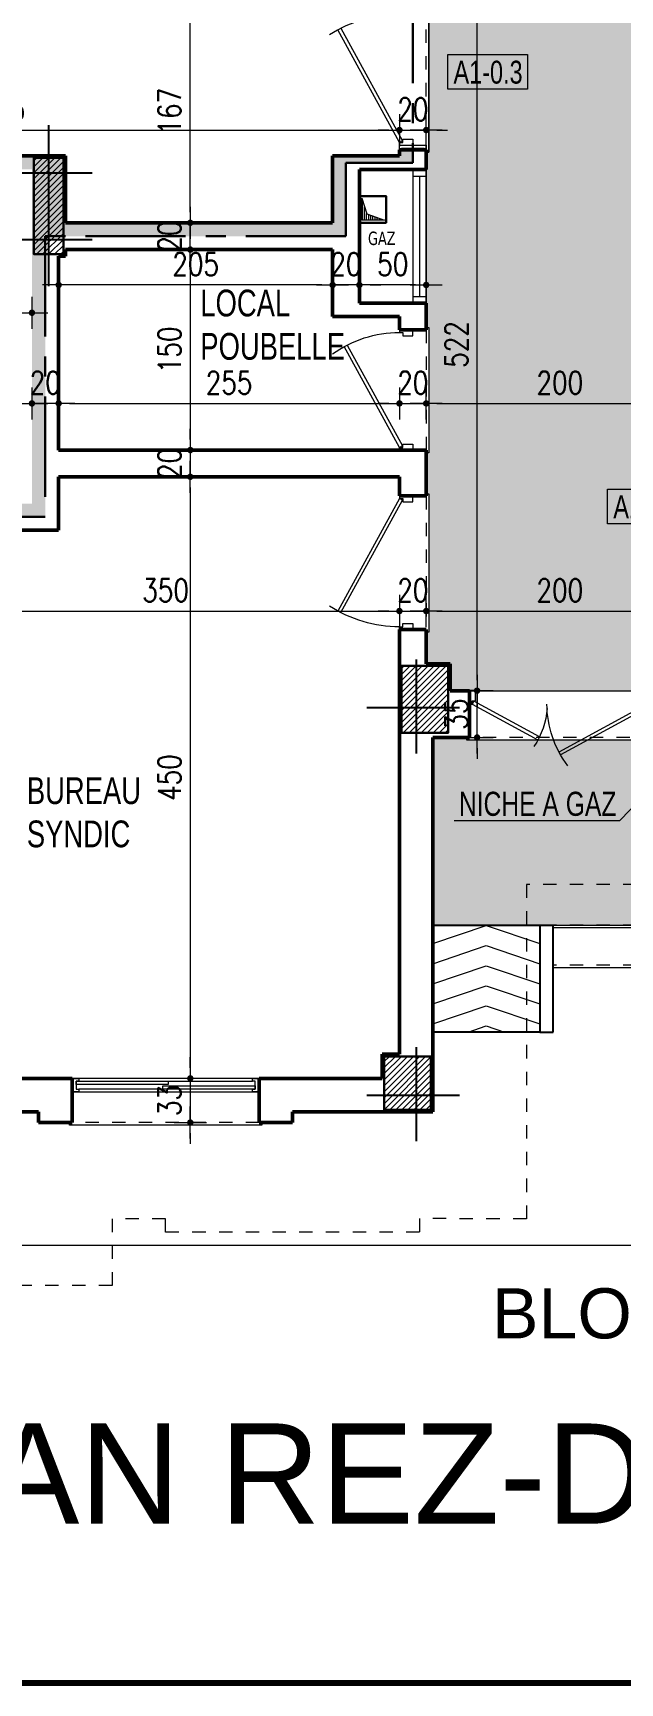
# Model space of a CAD drawing. Header units: millimetres. Extents: x 906 to 2589, y -1235 to -637.
# Drawn here: x 2459.41 to 2463.8, y -1234.31 to -1221.96 of the extents above; entities that cross this region are included whole.
import ezdxf
from ezdxf.enums import TextEntityAlignment as Align

# ---------------------------------------------------------------- set-up
doc = ezdxf.new("R2010")
doc.units = ezdxf.units.MM
for name, pattern in [('AXES', [2, 1.25, -0.25, 0.25, -0.25]), ('CONTINOUS', [0]), ('HIDDEN', [0.375, 0.25, -0.125])]:
    doc.linetypes.add(name, pattern=pattern)
doc.layers.get('DEFPOINTS').update_dxf_attribs({"color": 255, "lineweight": 13})
for name, color, linetype, lineweight in [('A-signe', 7, 'Continuous', 9), ('APPUITS', 7, 'Continuous', 18), ('AXE LIMITE', 1, 'AXES', 30), ('DIM.', 4, 'Continuous', 25), ('ESCALIER', 7, 'Continuous', 20), ('Extracteur cuisine 300m3', 7, 'Continuous', 20), ('GAINE', 7, 'Continuous', 20), ('HACHURE POTEAUX', 7, 'Continuous', 15), ('HALL + COULOIR -HATCH', 71, 'Continuous', 15), ('interrompu', 7, 'HIDDEN', 15), ('MENUISERIE', 7, 'Continuous', 13), ('MUR 0.25', 7, 'Continuous', 25), ('MUR 0.40', 7, 'Continuous', 40), ('MUR 0.5', 7, 'Continuous', 50), ('mur 0.8', 7, 'Continuous', 80), ('POTEAUX ARCH', 7, 'Continuous', 30), ('POTEAUX HACHURE', 7, 'Continuous', 15), ('REVERS D EAU', 7, 'Continuous', 13), ('TEXTE', 7, 'Continuous', 20)]:
    doc.layers.add(name, color=color, linetype=linetype, lineweight=lineweight)
for name, color, linetype in [('AXE', 7, 'AXES'), ('TEINTE 2', 3, 'Continuous'), ('TEINTE SC', 254, 'Continuous')]:
    doc.layers.add(name, color=color, linetype=linetype)
doc.styles.add('ARIAL', font='arial.ttf')
doc.styles.add('atef', font='romans.shx', dxfattribs={"width": 0.8})
doc.styles.add('COTE', font='verdana.ttf', dxfattribs={"width": 0.7})
doc.styles.add('STYLE4', font='swisscl.ttf')
doc.dimstyles.new('COTEXT', dxfattribs={"dimscale": 0, "dimtxt": 0.17, "dimasz": 0.08, "dimexe": 0.015, "dimexo": 0.015, "dimgap": 0.07, "dimtad": 1, "dimdec": 0, "dimlfac": 100, "dimzin": 0, "dimdsep": 46, "dimtxsty": 'atef', "dimblk": 'SIG2', "dimcen": 0.15, "dimse1": 1, "dimse2": 1, "dimclrd": 256, "dimclre": 6, "dimclrt": 2, "dimadec": 0, "dimazin": 0, "dimtfac": 0.5, "dimtdec": 0, "dimtix": 1, "dimtmove": 2, "dimatfit": 1, "dimldrblk": 'SIG2', "dimfxl": 0.18, "dimtolj": 1, "dimtzin": 0, "dimlwd": 18, "dimarcsym": 0})

# ---------------------------------------------------------------- blocks, each defined once
blk = doc.blocks.new('SIG2')
at = {"layer": 'A-signe'}
for p, q in [((-1.5, 0), (-0.5, 0)), ((-0.5, 0), (0.5, 0)), ((0, 1.5), (0, 0.5)), ((0, 0.5), (0, -0.5)), ((0.5, 0), (1.5, 0)), ((0, -0.5), (0, -1.5))]:
    blk.add_line(p, q, dxfattribs=at)
at = {"layer": 'A-signe', "const_width": 0.3}
blk.add_lwpolyline([(-0.15, 0, 1), (0.15, 0, 1)], format="xyb", close=True, dxfattribs=at)
blk = doc.blocks.new('*D114')
at = {"layer": 'DEFPOINTS', "color": 0, "transparency": 16777216}
for p in [(2459.4, -1223.146), (2456.2, -1223.401), (2459.4, -1224.057)]:
    blk.add_point(p, dxfattribs=at)
at = {"layer": 'DIM.', "lineweight": 18, "transparency": 16777216}
blk.add_line((2456.28, -1224.057), (2459.32, -1224.057), dxfattribs=at)
at = {"layer": 'DIM.', "lineweight": 18, "transparency": 16777216, "xscale": 0.08, "yscale": 0.08, "zscale": 0.08, "rotation": 180}
blk.add_blockref('SIG2', (2456.2, -1224.057), dxfattribs=at)
at = {"layer": 'DIM.', "lineweight": 18, "transparency": 16777216, "xscale": 0.08, "yscale": 0.08, "zscale": 0.08}
blk.add_blockref('SIG2', (2459.4, -1224.057), dxfattribs=at)
at = {"layer": 'DIM.', "color": 2, "transparency": 16777216, "insert": (2457.8, -1223.902), "char_height": 0.17, "attachment_point": 5, "style": 'atef'}
blk.add_mtext('\\A1;320', dxfattribs=at)
blk = doc.blocks.new('PORTE')
at = {"layer": 'MENUISERIE'}
for p, q in [((0.02, 0), (0.862, 0.461)), ((0.874, 0.439), (0.033, -0.022)), ((0.033, -0.022), (0.02, 0))]:
    blk.add_line(p, q, dxfattribs=at)
for points in [[(0, 0), (0.02, 0), (0.02, -0.025), (0.045, -0.025), (0.045, -0.1), (0, -0.1)], [(1, 0), (0.98, 0), (0.98, -0.025), (0.955, -0.025), (0.955, -0.1), (1, -0.1)]]:
    blk.add_lwpolyline(points, dxfattribs=at)
blk.add_arc((0.02, 0), 0.96, 360, 32.9567, dxfattribs=at)
blk = doc.blocks.new('PORTE 1.00')
at = {"layer": 'MENUISERIE'}
blk.add_blockref('PORTE', (0, 0), dxfattribs=at)
blk = doc.blocks.new('*D129')
at = {"layer": 'DEFPOINTS', "color": 0, "transparency": 16777216}
for p in [(2459.4, -1224.735), (2459.4, -1225.411), (2459.6, -1225.411)]:
    blk.add_point(p, dxfattribs=at)
at = {"layer": 'DIM.', "lineweight": 18, "transparency": 16777216}
for p, q in [((2459.32, -1224.735), (2459.24, -1224.735)), ((2459.6, -1224.735), (2459.4, -1224.735)), ((2459.68, -1224.735), (2459.76, -1224.735))]:
    blk.add_line(p, q, dxfattribs=at)
at = {"layer": 'DIM.', "lineweight": 18, "transparency": 16777216, "xscale": 0.08, "yscale": 0.08, "zscale": 0.08}
blk.add_blockref('SIG2', (2459.4, -1224.735), dxfattribs=at)
at = {"layer": 'DIM.', "lineweight": 18, "transparency": 16777216, "xscale": 0.08, "yscale": 0.08, "zscale": 0.08, "rotation": 180}
blk.add_blockref('SIG2', (2459.6, -1224.735), dxfattribs=at)
at = {"layer": 'DIM.', "color": 2, "transparency": 16777216, "insert": (2459.5, -1224.58), "char_height": 0.17, "attachment_point": 5, "style": 'atef'}
blk.add_mtext('\\A1;20', dxfattribs=at)
blk = doc.blocks.new('*D314')
at = {"layer": 'DEFPOINTS', "color": 0, "transparency": 16777216}
for p in [(2455.35, -1224.477), (2459.4, -1224.735), (2459.4, -1225.174)]:
    blk.add_point(p, dxfattribs=at)
at = {"layer": 'DIM.', "lineweight": 18, "transparency": 16777216}
blk.add_line((2455.43, -1224.735), (2459.32, -1224.735), dxfattribs=at)
at = {"layer": 'DIM.', "lineweight": 18, "transparency": 16777216, "xscale": 0.08, "yscale": 0.08, "zscale": 0.08, "rotation": 180}
blk.add_blockref('SIG2', (2455.35, -1224.735), dxfattribs=at)
at = {"layer": 'DIM.', "lineweight": 18, "transparency": 16777216, "xscale": 0.08, "yscale": 0.08, "zscale": 0.08}
blk.add_blockref('SIG2', (2459.4, -1224.735), dxfattribs=at)
at = {"layer": 'DIM.', "color": 2, "transparency": 16777216, "insert": (2457.375, -1224.58), "char_height": 0.17, "attachment_point": 5, "style": 'atef'}
blk.add_mtext('\\A1;405', dxfattribs=at)
blk = doc.blocks.new('*D142')
at = {"layer": 'DEFPOINTS', "color": 0, "transparency": 16777216}
for p in [(2460.585, -1223.384), (2461.289, -1223.384), (2461.265, -1223.584)]:
    blk.add_point(p, dxfattribs=at)
at = {"layer": 'DIM.', "lineweight": 18, "transparency": 16777216}
for p, q in [((2460.585, -1223.304), (2460.585, -1223.224)), ((2460.585, -1223.584), (2460.585, -1223.384)), ((2460.585, -1223.664), (2460.585, -1223.744))]:
    blk.add_line(p, q, dxfattribs=at)
at = {"layer": 'DIM.', "lineweight": 18, "transparency": 16777216, "xscale": 0.08, "yscale": 0.08, "zscale": 0.08}
for p, rotation in [((2460.585, -1223.384), 270), ((2460.585, -1223.584), 90)]:
    blk.add_blockref('SIG2', p, dxfattribs=dict(at, rotation=rotation))
at = {"layer": 'DIM.', "color": 2, "transparency": 16777216, "insert": (2460.43, -1223.484), "char_height": 0.17, "attachment_point": 5, "rotation": 90, "style": 'atef'}
blk.add_mtext('\\A1;20', dxfattribs=at)
blk = doc.blocks.new('PORTE 0.90')
at = {"layer": 'MENUISERIE'}
for points in [[(-0.786, 0.391), (-0.033, -0.022), (-0.02, 0), (-0.774, 0.413)], [(-0.9, 0), (-0.88, 0), (-0.88, -0.025), (-0.855, -0.025), (-0.855, -0.1), (-0.9, -0.1)], [(0, 0), (-0.02, 0), (-0.02, -0.025), (-0.045, -0.025), (-0.045, -0.1), (0, -0.1)]]:
    blk.add_lwpolyline(points, dxfattribs=at)
blk.add_arc((-0.02, 0), 0.86, 144.3645, 180, dxfattribs=at)
blk = doc.blocks.new('PORTE 1.40')
at = {"layer": 'MENUISERIE'}
for p, q in [((-1.4, 0), (-1.38, 0)), ((-1.38, 0), (-1.38, -0.025)), ((-1.355, -0.1), (-1.4, -0.1)), ((-1.38, -0.025), (-1.355, -0.025)), ((-1.355, -0.025), (-1.355, -0.1))]:
    blk.add_line(p, q, dxfattribs=at)
blk.add_lwpolyline([(-0.02, 0), (-0.718, 0.38), (-0.73, 0.358), (-0.033, -0.022)], close=True, dxfattribs=at)
for points in [[(-0.877, 0.245), (-1.367, -0.022), (-1.38, 0), (-0.888, 0.268)], [(0, 0), (-0.02, 0), (-0.02, -0.025), (-0.045, -0.025), (-0.045, -0.1), (0, -0.1)]]:
    blk.add_lwpolyline(points, dxfattribs=at)
for centre, radius, start, end in [((-0.06, 0), 0.76, 142.5454, 180), ((-1.402, -0.011), 0.585, 4.247, 34.0595)]:
    blk.add_arc(centre, radius, start, end, dxfattribs=at)
blk = doc.blocks.new('*D155')
at = {"layer": 'DEFPOINTS', "color": 0, "linetype": 'Continuous', "transparency": 16777216}
for p in [(2460.876, -1223.584), (2460.585, -1225.084), (2460.876, -1225.084)]:
    blk.add_point(p, dxfattribs=at)
at = {"layer": 'DIM.', "linetype": 'Continuous', "lineweight": 18, "transparency": 16777216}
blk.add_line((2460.585, -1223.664), (2460.585, -1225.004), dxfattribs=at)
at = {"layer": 'DIM.', "linetype": 'Continuous', "lineweight": 18, "transparency": 16777216, "xscale": 0.08, "yscale": 0.08, "zscale": 0.08}
for p, rotation in [((2460.585, -1223.584), 90), ((2460.585, -1225.084), 270)]:
    blk.add_blockref('SIG2', p, dxfattribs=dict(at, rotation=rotation))
at = {"layer": 'DIM.', "color": 2, "linetype": 'Continuous', "transparency": 16777216, "insert": (2460.43, -1224.334), "char_height": 0.17, "attachment_point": 5, "rotation": 90, "style": 'atef'}
blk.add_mtext('\\A1;150', dxfattribs=at)
blk = doc.blocks.new('*D346')
at = {"layer": 'DEFPOINTS', "color": 0, "linetype": 'Continuous', "transparency": 16777216}
for p in [(2460.876, -1225.084), (2459.6, -1225.284), (2460.585, -1225.284)]:
    blk.add_point(p, dxfattribs=at)
at = {"layer": 'DIM.', "linetype": 'Continuous', "lineweight": 18, "transparency": 16777216}
for p, q in [((2460.585, -1225.004), (2460.585, -1224.924)), ((2460.585, -1225.084), (2460.585, -1225.284)), ((2460.585, -1225.364), (2460.585, -1225.444))]:
    blk.add_line(p, q, dxfattribs=at)
at = {"layer": 'DIM.', "linetype": 'Continuous', "lineweight": 18, "transparency": 16777216, "xscale": 0.08, "yscale": 0.08, "zscale": 0.08}
for p, rotation in [((2460.585, -1225.084), 270), ((2460.585, -1225.284), 90)]:
    blk.add_blockref('SIG2', p, dxfattribs=dict(at, rotation=rotation))
at = {"layer": 'DIM.', "color": 2, "linetype": 'Continuous', "transparency": 16777216, "insert": (2460.43, -1225.184), "char_height": 0.17, "attachment_point": 5, "rotation": 90, "style": 'atef'}
blk.add_mtext('\\A1;20', dxfattribs=at)
blk = doc.blocks.new('*D347')
at = {"layer": 'DEFPOINTS', "color": 0, "linetype": 'Continuous', "transparency": 16777216}
for p in [(2459.6, -1225.284), (2460.585, -1229.784), (2461.626, -1229.784)]:
    blk.add_point(p, dxfattribs=at)
at = {"layer": 'DIM.', "linetype": 'Continuous', "lineweight": 18, "transparency": 16777216}
blk.add_line((2460.585, -1225.364), (2460.585, -1229.704), dxfattribs=at)
at = {"layer": 'DIM.', "linetype": 'Continuous', "lineweight": 18, "transparency": 16777216, "xscale": 0.08, "yscale": 0.08, "zscale": 0.08}
for p, rotation in [((2460.585, -1225.284), 90), ((2460.585, -1229.784), 270)]:
    blk.add_blockref('SIG2', p, dxfattribs=dict(at, rotation=rotation))
at = {"layer": 'DIM.', "color": 2, "linetype": 'Continuous', "transparency": 16777216, "insert": (2460.43, -1227.534), "char_height": 0.17, "attachment_point": 5, "rotation": 90, "style": 'atef'}
blk.add_mtext('\\A1;450', dxfattribs=at)
blk = doc.blocks.new('*D348')
at = {"layer": 'DEFPOINTS', "color": 0, "linetype": 'Continuous', "transparency": 16777216}
for p in [(2461.626, -1229.784), (2460.585, -1230.114), (2461.35, -1230.114)]:
    blk.add_point(p, dxfattribs=at)
at = {"layer": 'DIM.', "linetype": 'Continuous', "lineweight": 18, "transparency": 16777216}
for p, q in [((2460.585, -1229.704), (2460.585, -1229.624)), ((2460.585, -1229.784), (2460.585, -1230.114)), ((2460.585, -1230.194), (2460.585, -1230.274))]:
    blk.add_line(p, q, dxfattribs=at)
at = {"layer": 'DIM.', "linetype": 'Continuous', "lineweight": 18, "transparency": 16777216, "xscale": 0.08, "yscale": 0.08, "zscale": 0.08}
for p, rotation in [((2460.585, -1229.784), 270), ((2460.585, -1230.114), 90)]:
    blk.add_blockref('SIG2', p, dxfattribs=dict(at, rotation=rotation))
at = {"layer": 'DIM.', "color": 2, "linetype": 'Continuous', "transparency": 16777216, "insert": (2460.43, -1229.949), "char_height": 0.17, "attachment_point": 5, "rotation": 90, "style": 'atef'}
blk.add_mtext('\\A1;33', dxfattribs=at)
blk = doc.blocks.new('*D161')
at = {"layer": 'DEFPOINTS', "color": 0, "linetype": 'Continuous', "transparency": 16777216}
for p in [(2458.65, -1226.136), (2462.15, -1226.288), (2462.15, -1226.579)]:
    blk.add_point(p, dxfattribs=at)
at = {"layer": 'DIM.', "linetype": 'Continuous', "lineweight": 18, "transparency": 16777216}
blk.add_line((2458.73, -1226.288), (2462.07, -1226.288), dxfattribs=at)
at = {"layer": 'DIM.', "linetype": 'Continuous', "lineweight": 18, "transparency": 16777216, "xscale": 0.08, "yscale": 0.08, "zscale": 0.08, "rotation": 180}
blk.add_blockref('SIG2', (2458.65, -1226.288), dxfattribs=at)
at = {"layer": 'DIM.', "linetype": 'Continuous', "lineweight": 18, "transparency": 16777216, "xscale": 0.08, "yscale": 0.08, "zscale": 0.08}
blk.add_blockref('SIG2', (2462.15, -1226.288), dxfattribs=at)
at = {"layer": 'DIM.', "color": 2, "linetype": 'Continuous', "transparency": 16777216, "insert": (2460.4, -1226.133), "char_height": 0.17, "attachment_point": 5, "style": 'atef'}
blk.add_mtext('\\A1;350', dxfattribs=at)
blk = doc.blocks.new('*D162')
at = {"layer": 'DEFPOINTS', "color": 0, "linetype": 'Continuous', "transparency": 16777216}
for p in [(2462.35, -1226.288), (2462.15, -1226.579), (2462.35, -1226.629)]:
    blk.add_point(p, dxfattribs=at)
at = {"layer": 'DIM.', "linetype": 'Continuous', "lineweight": 18, "transparency": 16777216}
for p, q in [((2462.07, -1226.288), (2461.99, -1226.288)), ((2462.15, -1226.288), (2462.35, -1226.288)), ((2462.43, -1226.288), (2462.51, -1226.288))]:
    blk.add_line(p, q, dxfattribs=at)
at = {"layer": 'DIM.', "linetype": 'Continuous', "lineweight": 18, "transparency": 16777216, "xscale": 0.08, "yscale": 0.08, "zscale": 0.08}
blk.add_blockref('SIG2', (2462.15, -1226.288), dxfattribs=at)
at = {"layer": 'DIM.', "linetype": 'Continuous', "lineweight": 18, "transparency": 16777216, "xscale": 0.08, "yscale": 0.08, "zscale": 0.08, "rotation": 180}
blk.add_blockref('SIG2', (2462.35, -1226.288), dxfattribs=at)
at = {"layer": 'DIM.', "color": 2, "linetype": 'Continuous', "transparency": 16777216, "insert": (2462.25, -1226.133), "char_height": 0.17, "attachment_point": 5, "style": 'atef'}
blk.add_mtext('\\A1;20', dxfattribs=at)
blk = doc.blocks.new('*D163')
at = {"layer": 'DEFPOINTS', "color": 0, "linetype": 'Continuous', "transparency": 16777216}
for p in [(2464.35, -1226.288), (2464.35, -1226.382), (2462.35, -1226.629)]:
    blk.add_point(p, dxfattribs=at)
at = {"layer": 'DIM.', "linetype": 'Continuous', "lineweight": 18, "transparency": 16777216}
blk.add_line((2462.43, -1226.288), (2464.27, -1226.288), dxfattribs=at)
at = {"layer": 'DIM.', "linetype": 'Continuous', "lineweight": 18, "transparency": 16777216, "xscale": 0.08, "yscale": 0.08, "zscale": 0.08, "rotation": 180}
blk.add_blockref('SIG2', (2462.35, -1226.288), dxfattribs=at)
at = {"layer": 'DIM.', "linetype": 'Continuous', "lineweight": 18, "transparency": 16777216, "xscale": 0.08, "yscale": 0.08, "zscale": 0.08}
blk.add_blockref('SIG2', (2464.35, -1226.288), dxfattribs=at)
at = {"layer": 'DIM.', "color": 2, "linetype": 'Continuous', "transparency": 16777216, "insert": (2463.35, -1226.133), "char_height": 0.17, "attachment_point": 5, "style": 'atef'}
blk.add_mtext('\\A1;200', dxfattribs=at)
blk = doc.blocks.new('*D164')
at = {"layer": 'DEFPOINTS', "color": 0, "linetype": 'Continuous', "transparency": 16777216}
for p in [(2462.15, -1224.735), (2459.6, -1224.951), (2462.15, -1225.047)]:
    blk.add_point(p, dxfattribs=at)
at = {"layer": 'DIM.', "linetype": 'Continuous', "lineweight": 18, "transparency": 16777216}
blk.add_line((2459.68, -1224.735), (2462.07, -1224.735), dxfattribs=at)
at = {"layer": 'DIM.', "linetype": 'Continuous', "lineweight": 18, "transparency": 16777216, "xscale": 0.08, "yscale": 0.08, "zscale": 0.08, "rotation": 180}
blk.add_blockref('SIG2', (2459.6, -1224.735), dxfattribs=at)
at = {"layer": 'DIM.', "linetype": 'Continuous', "lineweight": 18, "transparency": 16777216, "xscale": 0.08, "yscale": 0.08, "zscale": 0.08}
blk.add_blockref('SIG2', (2462.15, -1224.735), dxfattribs=at)
at = {"layer": 'DIM.', "color": 2, "linetype": 'Continuous', "transparency": 16777216, "insert": (2460.875, -1224.58), "char_height": 0.17, "attachment_point": 5, "style": 'atef'}
blk.add_mtext('\\A1;255', dxfattribs=at)
blk = doc.blocks.new('*D165')
at = {"layer": 'DEFPOINTS', "color": 0, "transparency": 16777216}
for p in [(2462.35, -1224.735), (2462.15, -1225.047), (2462.35, -1225.163)]:
    blk.add_point(p, dxfattribs=at)
at = {"layer": 'DIM.', "lineweight": 18, "transparency": 16777216}
for p, q in [((2462.07, -1224.735), (2461.99, -1224.735)), ((2462.15, -1224.735), (2462.35, -1224.735)), ((2462.43, -1224.735), (2462.51, -1224.735))]:
    blk.add_line(p, q, dxfattribs=at)
at = {"layer": 'DIM.', "lineweight": 18, "transparency": 16777216, "xscale": 0.08, "yscale": 0.08, "zscale": 0.08}
blk.add_blockref('SIG2', (2462.15, -1224.735), dxfattribs=at)
at = {"layer": 'DIM.', "lineweight": 18, "transparency": 16777216, "xscale": 0.08, "yscale": 0.08, "zscale": 0.08, "rotation": 180}
blk.add_blockref('SIG2', (2462.35, -1224.735), dxfattribs=at)
at = {"layer": 'DIM.', "color": 2, "transparency": 16777216, "insert": (2462.25, -1224.58), "char_height": 0.17, "attachment_point": 5, "style": 'atef'}
blk.add_mtext('\\A1;20', dxfattribs=at)
blk = doc.blocks.new('*D166')
at = {"layer": 'DEFPOINTS', "color": 0, "linetype": 'Continuous', "transparency": 16777216}
for p in [(2464.35, -1224.712), (2464.35, -1224.735), (2462.35, -1225.163)]:
    blk.add_point(p, dxfattribs=at)
at = {"layer": 'DIM.', "linetype": 'Continuous', "lineweight": 18, "transparency": 16777216}
blk.add_line((2462.43, -1224.735), (2464.27, -1224.735), dxfattribs=at)
at = {"layer": 'DIM.', "linetype": 'Continuous', "lineweight": 18, "transparency": 16777216, "xscale": 0.08, "yscale": 0.08, "zscale": 0.08, "rotation": 180}
blk.add_blockref('SIG2', (2462.35, -1224.735), dxfattribs=at)
at = {"layer": 'DIM.', "linetype": 'Continuous', "lineweight": 18, "transparency": 16777216, "xscale": 0.08, "yscale": 0.08, "zscale": 0.08}
blk.add_blockref('SIG2', (2464.35, -1224.735), dxfattribs=at)
at = {"layer": 'DIM.', "color": 2, "linetype": 'Continuous', "transparency": 16777216, "insert": (2463.35, -1224.58), "char_height": 0.17, "attachment_point": 5, "style": 'atef'}
blk.add_mtext('\\A1;200', dxfattribs=at)
blk = doc.blocks.new('*D169')
at = {"layer": 'DEFPOINTS', "color": 0, "transparency": 16777216}
for p in [(2462.53, -1226.884), (2462.731, -1226.884), (2462.611, -1227.234)]:
    blk.add_point(p, dxfattribs=at)
at = {"layer": 'DIM.', "lineweight": 18, "transparency": 16777216}
for p, q in [((2462.731, -1226.804), (2462.731, -1226.724)), ((2462.731, -1227.234), (2462.731, -1226.884)), ((2462.731, -1227.314), (2462.731, -1227.394))]:
    blk.add_line(p, q, dxfattribs=at)
at = {"layer": 'DIM.', "lineweight": 18, "transparency": 16777216, "xscale": 0.08, "yscale": 0.08, "zscale": 0.08}
for p, rotation in [((2462.731, -1226.884), 270), ((2462.731, -1227.234), 90)]:
    blk.add_blockref('SIG2', p, dxfattribs=dict(at, rotation=rotation))
at = {"layer": 'DIM.', "color": 2, "transparency": 16777216, "insert": (2462.576, -1227.059), "char_height": 0.17, "attachment_point": 5, "rotation": 90, "style": 'atef'}
blk.add_mtext('\\A1;35', dxfattribs=at)
blk = doc.blocks.new('*D170')
at = {"layer": 'DEFPOINTS', "color": 0, "transparency": 16777216}
for p in [(2462.587, -1221.664), (2462.731, -1221.664), (2462.767, -1226.884)]:
    blk.add_point(p, dxfattribs=at)
at = {"layer": 'DIM.', "lineweight": 18, "transparency": 16777216}
blk.add_line((2462.731, -1226.804), (2462.731, -1221.744), dxfattribs=at)
at = {"layer": 'DIM.', "lineweight": 18, "transparency": 16777216, "xscale": 0.08, "yscale": 0.08, "zscale": 0.08}
for p, rotation in [((2462.731, -1221.664), 90), ((2462.731, -1226.884), 270)]:
    blk.add_blockref('SIG2', p, dxfattribs=dict(at, rotation=rotation))
at = {"layer": 'DIM.', "color": 2, "transparency": 16777216, "insert": (2462.576, -1224.294), "char_height": 0.17, "attachment_point": 5, "rotation": 90, "style": 'atef'}
blk.add_mtext('\\A1;522', dxfattribs=at)
blk = doc.blocks.new('*D581')
at = {"layer": 'DEFPOINTS', "color": 0, "transparency": 16777216}
for p in [(2461.85, -1223.849), (2461.85, -1223.849), (2462.35, -1223.849)]:
    blk.add_point(p, dxfattribs=at)
at = {"layer": 'DIM.', "lineweight": 18, "transparency": 16777216}
blk.add_line((2462.27, -1223.849), (2461.93, -1223.849), dxfattribs=at)
at = {"layer": 'DIM.', "lineweight": 18, "transparency": 16777216, "xscale": 0.08, "yscale": 0.08, "zscale": 0.08, "rotation": 180}
blk.add_blockref('SIG2', (2461.85, -1223.849), dxfattribs=at)
at = {"layer": 'DIM.', "lineweight": 18, "transparency": 16777216, "xscale": 0.08, "yscale": 0.08, "zscale": 0.08}
blk.add_blockref('SIG2', (2462.35, -1223.849), dxfattribs=at)
at = {"layer": 'DIM.', "color": 2, "transparency": 16777216, "insert": (2462.1, -1223.694), "char_height": 0.17, "attachment_point": 5, "style": 'atef'}
blk.add_mtext('\\A1;50', dxfattribs=at)
blk = doc.blocks.new('*D582')
at = {"layer": 'DEFPOINTS', "color": 0, "transparency": 16777216}
for p in [(2461.65, -1223.584), (2461.65, -1223.849), (2461.85, -1223.849)]:
    blk.add_point(p, dxfattribs=at)
at = {"layer": 'DIM.', "lineweight": 18, "transparency": 16777216}
for p, q in [((2461.57, -1223.849), (2461.49, -1223.849)), ((2461.85, -1223.849), (2461.65, -1223.849)), ((2461.93, -1223.849), (2462.01, -1223.849))]:
    blk.add_line(p, q, dxfattribs=at)
at = {"layer": 'DIM.', "lineweight": 18, "transparency": 16777216, "xscale": 0.08, "yscale": 0.08, "zscale": 0.08}
blk.add_blockref('SIG2', (2461.65, -1223.849), dxfattribs=at)
at = {"layer": 'DIM.', "lineweight": 18, "transparency": 16777216, "xscale": 0.08, "yscale": 0.08, "zscale": 0.08, "rotation": 180}
blk.add_blockref('SIG2', (2461.85, -1223.849), dxfattribs=at)
at = {"layer": 'DIM.', "color": 2, "transparency": 16777216, "insert": (2461.75, -1223.694), "char_height": 0.17, "attachment_point": 5, "style": 'atef'}
blk.add_mtext('\\A1;20', dxfattribs=at)
blk = doc.blocks.new('*D241')
at = {"layer": 'DEFPOINTS', "color": 0, "transparency": 16777216}
for p in [(2460.585, -1221.714), (2461.141, -1221.714), (2459.65, -1223.384)]:
    blk.add_point(p, dxfattribs=at)
at = {"layer": 'DIM.', "lineweight": 18, "transparency": 16777216}
blk.add_line((2460.585, -1223.304), (2460.585, -1221.794), dxfattribs=at)
at = {"layer": 'DIM.', "lineweight": 18, "transparency": 16777216, "xscale": 0.08, "yscale": 0.08, "zscale": 0.08}
for p, rotation in [((2460.585, -1221.714), 90), ((2460.585, -1223.384), 270)]:
    blk.add_blockref('SIG2', p, dxfattribs=dict(at, rotation=rotation))
at = {"layer": 'DIM.', "color": 2, "transparency": 16777216, "insert": (2460.43, -1222.549), "char_height": 0.17, "attachment_point": 5, "rotation": 90, "style": 'atef'}
blk.add_mtext('\\A1;167', dxfattribs=at)
blk = doc.blocks.new('*D583')
at = {"layer": 'DEFPOINTS', "color": 0, "transparency": 16777216}
for p in [(2456.2, -1222.536), (2462.15, -1222.69), (2462.15, -1222.884)]:
    blk.add_point(p, dxfattribs=at)
at = {"layer": 'DIM.', "lineweight": 18, "transparency": 16777216}
blk.add_line((2456.28, -1222.69), (2462.07, -1222.69), dxfattribs=at)
at = {"layer": 'DIM.', "lineweight": 18, "transparency": 16777216, "xscale": 0.08, "yscale": 0.08, "zscale": 0.08, "rotation": 180}
blk.add_blockref('SIG2', (2456.2, -1222.69), dxfattribs=at)
at = {"layer": 'DIM.', "lineweight": 18, "transparency": 16777216, "xscale": 0.08, "yscale": 0.08, "zscale": 0.08}
blk.add_blockref('SIG2', (2462.15, -1222.69), dxfattribs=at)
at = {"layer": 'DIM.', "color": 2, "transparency": 16777216, "insert": (2459.175, -1222.535), "char_height": 0.17, "attachment_point": 5, "style": 'atef'}
blk.add_mtext('\\A1;595', dxfattribs=at)
blk = doc.blocks.new('*D244')
at = {"layer": 'DEFPOINTS', "color": 0, "transparency": 16777216}
for p in [(2462.35, -1222.69), (2462.35, -1222.855), (2462.15, -1224.074)]:
    blk.add_point(p, dxfattribs=at)
at = {"layer": 'DIM.', "lineweight": 18, "transparency": 16777216}
for p, q in [((2462.07, -1222.69), (2461.99, -1222.69)), ((2462.15, -1222.69), (2462.35, -1222.69)), ((2462.43, -1222.69), (2462.51, -1222.69))]:
    blk.add_line(p, q, dxfattribs=at)
at = {"layer": 'DIM.', "lineweight": 18, "transparency": 16777216, "xscale": 0.08, "yscale": 0.08, "zscale": 0.08}
blk.add_blockref('SIG2', (2462.15, -1222.69), dxfattribs=at)
at = {"layer": 'DIM.', "lineweight": 18, "transparency": 16777216, "xscale": 0.08, "yscale": 0.08, "zscale": 0.08, "rotation": 180}
blk.add_blockref('SIG2', (2462.35, -1222.69), dxfattribs=at)
at = {"layer": 'DIM.', "color": 2, "transparency": 16777216, "insert": (2462.25, -1222.535), "char_height": 0.17, "attachment_point": 5, "style": 'atef'}
blk.add_mtext('\\A1;20', dxfattribs=at)
blk = doc.blocks.new('*D595')
at = {"layer": 'DEFPOINTS', "color": 0, "transparency": 16777216}
for p in [(2461.65, -1223.609), (2459.6, -1223.758), (2459.6, -1223.849)]:
    blk.add_point(p, dxfattribs=at)
at = {"layer": 'DIM.', "lineweight": 18, "transparency": 16777216}
blk.add_line((2461.57, -1223.849), (2459.68, -1223.849), dxfattribs=at)
at = {"layer": 'DIM.', "lineweight": 18, "transparency": 16777216, "xscale": 0.08, "yscale": 0.08, "zscale": 0.08, "rotation": 180}
blk.add_blockref('SIG2', (2459.6, -1223.849), dxfattribs=at)
at = {"layer": 'DIM.', "lineweight": 18, "transparency": 16777216, "xscale": 0.08, "yscale": 0.08, "zscale": 0.08}
blk.add_blockref('SIG2', (2461.65, -1223.849), dxfattribs=at)
at = {"layer": 'DIM.', "color": 2, "transparency": 16777216, "insert": (2460.625, -1223.694), "char_height": 0.17, "attachment_point": 5, "style": 'atef'}
blk.add_mtext('\\A1;205', dxfattribs=at)

msp = doc.modelspace()

# ---------------------------------------------------------------- hatches: boundary and pattern name
at = {"layer": 'HACHURE POTEAUX'}
h = msp.add_hatch(dxfattribs=at)
h.set_pattern_fill('ANSI31', color=256, scale=0.005, angle=45)
h.set_pattern_definition([(90, (1356.242355, -189.476913), (-0.015875, 2e-18), [])])
h.paths.add_polyline_path([(2462.037, -1223.364), (2461.869, -1223.364), (2461.869, -1223.2), (2461.905, -1223.317)])
h = msp.add_hatch(dxfattribs=at)
h.set_pattern_fill('ANSI31', color=256, scale=0.005, angle=45)
h.set_pattern_definition([(90, (1356.242355, -189.476913), (-0.015875, 2e-18), [])])
h.paths.add_polyline_path([(2462.037, -1223.364), (2461.869, -1223.364), (2461.869, -1223.2), (2461.905, -1223.317)])
at = {"layer": 'POTEAUX HACHURE'}
h = msp.add_hatch(dxfattribs=at)
h.set_pattern_fill('ANSI31', color=256, scale=0.01)
h.set_pattern_definition([(45, (1359.742602, -323.31866), (-0.0224506403, 0.0224506403), [])])
h.paths.add_polyline_path([(2459.415, -1222.899), (2459.635, -1222.899), (2459.635, -1223.619), (2459.415, -1223.619)])
h = msp.add_hatch(dxfattribs=at)
h.set_pattern_fill('ANSI31', color=256, scale=0.01)
h.set_pattern_definition([(45, (1336.39259, -289.232295), (-0.0224506403, 0.0224506403), [])])
h.paths.add_polyline_path([(2462.515, -1226.699), (2462.165, -1226.699), (2462.165, -1227.199), (2462.515, -1227.199)])
h = msp.add_hatch(dxfattribs=at)
h.set_pattern_fill('ANSI31', color=256, scale=0.01)
h.set_pattern_definition([(45, (1336.39259, -292.13229), (-0.0224506403, 0.0224506403), [])])
h.paths.add_polyline_path([(2462.385, -1229.619), (2462.035, -1229.619), (2462.035, -1230.019), (2462.385, -1230.019)])
at = {"layer": 'TEINTE 2', "linetype": 'CONTINOUS'}
h = msp.add_hatch(color=256, dxfattribs=at)
h.dxf.hatch_style = 1
h.paths.add_polyline_path([(2459.65, -1222.984), (2459.65, -1222.884), (2457.35, -1222.884), (2457.35, -1222.984), (2459.4, -1222.984), (2459.4, -1225.484), (2455.35, -1225.484), (2455.35, -1225.404), (2455.1, -1225.404), (2455.1, -1225.484), (2453.6, -1225.484), (2453.6, -1225.584), (2459.5, -1225.584), (2459.5, -1223.484), (2461.75, -1223.484), (2461.75, -1222.984), (2461.75, -1222.935), (2462.25, -1222.935), (2462.25, -1222.838), (2462.15, -1222.838), (2462.15, -1222.884), (2461.65, -1222.884), (2461.65, -1222.984), (2461.65, -1223.384), (2459.65, -1223.384)])
at = {"layer": 'TEINTE SC'}
h = msp.add_hatch(color=256, dxfattribs=at)
h.dxf.hatch_style = 1
h.paths.add_polyline_path([(2462.35, -1226.684), (2462.53, -1226.684), (2462.53, -1226.884), (2464.35, -1226.884), (2464.35, -1226.094), (2464.33, -1226.094), (2464.33, -1224.986), (2464.35, -1224.986), (2464.35, -1223.384), (2464.574, -1223.384), (2465.537, -1222.638), (2464.913, -1221.832), (2464.928, -1221.819), (2464.7, -1221.525), (2464.7, -1218.514), (2464.7, -1218.447), (2464.664, -1218.41), (2464.649, -1218.425), (2463.866, -1217.641), (2463.88, -1217.627), (2463.8, -1217.547), (2463.721, -1217.627), (2463.735, -1217.641), (2462.952, -1218.425), (2462.937, -1218.41), (2462.884, -1218.464), (2462.884, -1218.493), (2462.904, -1218.493), (2462.904, -1219.33), (2462.884, -1219.33), (2462.884, -1219.414), (2463.071, -1219.414), (2463.25, -1219.414), (2463.25, -1219.664), (2463.2, -1219.664), (2463.2, -1221.464), (2463.25, -1221.464), (2463.25, -1221.714), (2462.92, -1221.714), (2462.92, -1221.664), (2462.35, -1221.664), (2462.35, -1221.747), (2462.37, -1221.747), (2462.37, -1222.855), (2462.35, -1222.855), (2462.35, -1224.168), (2462.37, -1224.168), (2462.37, -1225.105), (2462.35, -1225.105), (2462.35, -1225.412), (2462.37, -1225.412), (2462.37, -1226.447), (2462.35, -1226.447)])
h = msp.add_hatch(color=256, dxfattribs=at)
h.dxf.hatch_style = 1
h.paths.add_polyline_path([(2464.175, -1227.234), (2464.094, -1227.234), (2464.094, -1227.254), (2462.654, -1227.254), (2462.654, -1227.234), (2462.4, -1227.234), (2462.4, -1228.638), (2464.525, -1228.638), (2464.525, -1228.034), (2464.175, -1228.034)])

# ---------------------------------------------------------------- linework, layer by layer
at = {"layer": 'APPUITS'}
for points in [[(2462.35, -1222.855), (2462.37, -1222.855), (2462.37, -1221.747), (2462.35, -1221.747)], [(2462.35, -1224.168), (2462.37, -1224.168), (2462.37, -1225.105), (2462.35, -1225.105)], [(2462.35, -1225.412), (2462.37, -1225.412), (2462.37, -1226.447), (2462.35, -1226.447)], [(2461.12, -1230.114), (2461.12, -1230.134), (2459.68, -1230.134), (2459.68, -1230.114)]]:
    msp.add_lwpolyline(points, dxfattribs=at)
at = {"layer": 'APPUITS', "elevation": 0.26}
msp.add_lwpolyline([(2464.094, -1227.234), (2464.094, -1227.254), (2462.654, -1227.254), (2462.654, -1227.234)], dxfattribs=at)
at = {"layer": 'AXE'}
for p, q in [((2459.525, -1222.654), (2459.525, -1223.857)), ((2459.157, -1223.009), (2459.85, -1223.009)), ((2459.157, -1223.509), (2459.85, -1223.509)), ((2462.275, -1226.651), (2462.275, -1227.354)), ((2461.907, -1227.009), (2462.6, -1227.009)), ((2462.275, -1229.551), (2462.275, -1230.254)), ((2461.907, -1229.909), (2462.6, -1229.909))]:
    msp.add_line(p, q, dxfattribs=at)
at = {"layer": 'AXE LIMITE', "ltscale": 0.6}
msp.add_lwpolyline([(2459.3, -1216.764), (2459.3, -1216.864), (2459.4, -1216.864), (2459.4, -1219.564), (2461.05, -1219.564), (2461.05, -1221.589), (2462.25, -1221.589), (2462.25, -1222.935), (2461.75, -1222.935), (2461.75, -1223.484), (2459.5, -1223.484), (2459.5, -1225.584), (2453.6, -1225.584)], dxfattribs=at)
at = {"layer": 'ESCALIER'}
for p, q in [((2462.4, -1228.776), (2462.8, -1228.641)), ((2462.8, -1228.641), (2463.2, -1228.776)), ((2464.525, -1228.658), (2463.3, -1228.658)), ((2462.4, -1228.926), (2462.8, -1228.791)), ((2462.8, -1228.791), (2463.2, -1228.926)), ((2462.4, -1229.076), (2462.8, -1228.941)), ((2462.8, -1228.941), (2463.2, -1229.076)), ((2462.4, -1229.226), (2462.8, -1229.091)), ((2462.8, -1229.091), (2463.2, -1229.226)), ((2462.4, -1229.376), (2462.8, -1229.241)), ((2462.8, -1229.241), (2463.2, -1229.376)), ((2462.663, -1229.438), (2462.8, -1229.391)), ((2462.8, -1229.391), (2462.937, -1229.438))]:
    msp.add_line(p, q, dxfattribs=at)
msp.add_lwpolyline([(2464.545, -1228.334), (2464.545, -1228.958), (2463.3, -1228.958)], dxfattribs=at)
at = {"layer": 'GAINE', "flags": 128}
msp.add_lwpolyline([(2462.037, -1223.364), (2461.869, -1223.364), (2461.869, -1223.2), (2461.905, -1223.317)], close=True, dxfattribs=at)
msp.add_lwpolyline([(2462.037, -1223.364), (2461.869, -1223.364), (2461.869, -1223.2), (2461.905, -1223.317)], close=True, dxfattribs=at)
at = {"layer": 'HALL + COULOIR -HATCH', "linetype": 'Continuous'}
msp.add_lwpolyline([(2462.37, -1221.747), (2462.37, -1222.855), (2462.35, -1222.855), (2462.35, -1224.168), (2462.37, -1224.168), (2462.37, -1225.105), (2462.35, -1225.105), (2462.35, -1225.412), (2462.37, -1225.412), (2462.37, -1226.447), (2462.35, -1226.447), (2462.35, -1226.684), (2462.53, -1226.684), (2462.53, -1226.884), (2464.35, -1226.884)], dxfattribs=at)
at = {"layer": 'HALL + COULOIR -HATCH'}
msp.add_lwpolyline([(2464.175, -1227.234), (2464.094, -1227.234), (2464.094, -1227.254), (2462.654, -1227.254), (2462.654, -1227.234), (2462.4, -1227.234), (2462.4, -1228.638), (2464.525, -1228.638), (2464.525, -1228.034), (2464.175, -1228.034)], close=True, dxfattribs=at)
at = {"layer": 'interrompu', "ltscale": 0.2}
for p, q in [((2462.35, -1222.838), (2462.35, -1221.768)), ((2462.35, -1224.184), (2462.35, -1225.084)), ((2462.35, -1225.428), (2462.35, -1226.426)), ((2464.074, -1227.234, 0.26), (2462.674, -1227.234, 0.26)), ((2464.525, -1228.638), (2463.3, -1228.638)), ((2461.1, -1230.114), (2459.7, -1230.114))]:
    msp.add_line(p, q, dxfattribs=at)
for points in [[(2464.525, -1228.334), (2463.1, -1228.334), (2463.1, -1230.834), (2462.3, -1230.833), (2462.3, -1230.934), (2460.4, -1230.934), (2460.4, -1230.834), (2460, -1230.834), (2460, -1231.334), (2459.2, -1231.334), (2459.2, -1231.434), (2457.3, -1231.434), (2457.3, -1231.334), (2456.5, -1231.334), (2456.501, -1231.234), (2455.85, -1231.234), (2452.956, -1228.34), (2453.812, -1227.484), (2452.61, -1226.282), (2453.408, -1225.484), (2453.6, -1225.484)], [(2464.525, -1228.334), (2464.525, -1228.938), (2463.3, -1228.938)]]:
    msp.add_lwpolyline(points, dxfattribs=at)
at = {"layer": 'MENUISERIE'}
for p, q in [((2462.25, -1222.984), (2462.25, -1223.984)), ((2462.35, -1223.984), (2462.35, -1222.984)), ((2462.25, -1223.034), (2462.35, -1223.034)), ((2462.3, -1223.034), (2462.3, -1223.934)), ((2462.25, -1223.934), (2462.35, -1223.934))]:
    msp.add_line(p, q, dxfattribs=at)
at = {"layer": 'MENUISERIE', "color": 2, "linetype": 'Continuous'}
for p, q in [((2461.1, -1229.784), (2459.7, -1229.784)), ((2459.75, -1229.804), (2461.05, -1229.804)), ((2459.7, -1229.884), (2461.1, -1229.884)), ((2461.05, -1229.864), (2459.75, -1229.864))]:
    msp.add_line(p, q, dxfattribs=at)
at = {"layer": 'MENUISERIE'}
msp.add_lwpolyline([(2462.15, -1222.838), (2462.15, -1222.803), (2462.35, -1222.803), (2462.35, -1222.838), (2462.335, -1222.838), (2462.335, -1222.828), (2462.165, -1222.828), (2462.165, -1222.838)], close=True, dxfattribs=at)
at = {"layer": 'MENUISERIE', "color": 2, "linetype": 'Continuous', "extrusion": (0, 0, -1)}
for points in [[(-2459.7, -1229.884), (-2459.7, -1229.784), (-2459.75, -1229.784), (-2459.75, -1229.804), (-2459.73, -1229.804), (-2459.73, -1229.864), (-2459.75, -1229.864), (-2459.75, -1229.884), (-2459.75, -1229.884)], [(-2459.73, -1229.829), (-2459.73, -1229.804), (-2460.42, -1229.804), (-2460.42, -1229.829), (-2460.42, -1229.829)], [(-2461.1, -1229.884), (-2461.05, -1229.884), (-2461.05, -1229.864), (-2461.07, -1229.864), (-2461.07, -1229.804), (-2461.05, -1229.804), (-2461.05, -1229.784), (-2461.1, -1229.784), (-2461.1, -1229.784)], [(-2460.38, -1229.864), (-2460.38, -1229.839), (-2461.07, -1229.839), (-2461.07, -1229.864), (-2461.07, -1229.864)]]:
    msp.add_lwpolyline(points, close=True, dxfattribs=at)
at = {"layer": 'MUR 0.25'}
for p, q in [((2463.2, -1228.638), (2463.3, -1228.638)), ((2463.3, -1229.438), (2463.3, -1228.638)), ((2463.2, -1229.438), (2463.3, -1229.438))]:
    msp.add_line(p, q, dxfattribs=at)
msp.add_lwpolyline([(2462.4, -1228.638), (2463.2, -1228.638), (2463.2, -1229.438), (2462.4, -1229.438)], dxfattribs=at)
at = {"layer": 'MUR 0.40', "lineweight": 30}
for points in [[(2462.05, -1223.384), (2462.05, -1223.184), (2461.85, -1223.184)], [(2462.05, -1223.384), (2462.05, -1223.184), (2461.85, -1223.184)], [(2462.05, -1223.184), (2462.05, -1223.384), (2461.85, -1223.384)]]:
    msp.add_lwpolyline(points, dxfattribs=at)
at = {"layer": 'MUR 0.5'}
for p, q in [((2457.35, -1222.884), (2459.65, -1222.884)), ((2459.65, -1223.384), (2459.65, -1222.884)), ((2462.15, -1222.884), (2461.65, -1222.884)), ((2461.65, -1222.884), (2461.65, -1222.984)), ((2462.15, -1222.884), (2462.15, -1222.838)), ((2462.15, -1222.838), (2462.35, -1222.838)), ((2462.35, -1222.984), (2462.35, -1222.838)), ((2461.65, -1222.984), (2461.65, -1223.384)), ((2461.85, -1222.984), (2462.35, -1222.984)), ((2461.85, -1222.984), (2461.85, -1223.984)), ((2459.65, -1223.384), (2461.65, -1223.384)), ((2459.6, -1225.084), (2459.6, -1223.634)), ((2459.65, -1223.634), (2459.6, -1223.634)), ((2459.65, -1223.584), (2461.65, -1223.584)), ((2459.65, -1223.584), (2459.65, -1223.634)), ((2461.65, -1223.584), (2461.65, -1224.084)), ((2461.85, -1223.984), (2462.35, -1223.984)), ((2462.35, -1224.184), (2462.35, -1223.984)), ((2461.65, -1224.084), (2462.15, -1224.084)), ((2462.15, -1224.184), (2462.15, -1224.084)), ((2462.15, -1224.184), (2462.35, -1224.184)), ((2459.6, -1225.084), (2462.15, -1225.084)), ((2462.15, -1225.084), (2462.35, -1225.084)), ((2462.35, -1225.426), (2462.35, -1225.084)), ((2459.6, -1225.284), (2462.15, -1225.284)), ((2459.6, -1225.684), (2459.6, -1225.284)), ((2462.15, -1225.426), (2462.15, -1225.284)), ((2462.15, -1225.426), (2462.35, -1225.426)), ((2458.65, -1225.684), (2459.6, -1225.684)), ((2462.15, -1229.604), (2462.15, -1226.426)), ((2462.15, -1226.426), (2462.35, -1226.426)), ((2462.35, -1226.684), (2462.35, -1226.426)), ((2462.53, -1226.684), (2462.35, -1226.684)), ((2462.53, -1226.884), (2462.53, -1226.684)), ((2462.53, -1226.884), (2462.674, -1226.884)), ((2462.674, -1227.234), (2462.674, -1226.884)), ((2462.4, -1230.034), (2462.4, -1227.234)), ((2462.4, -1227.234), (2462.674, -1227.234)), ((2462.15, -1229.604), (2462.02, -1229.604)), ((2462.02, -1229.604), (2462.02, -1229.784)), ((2458.8, -1229.784), (2459.7, -1229.784)), ((2459.7, -1230.114), (2459.7, -1229.784)), ((2461.1, -1229.784), (2462.02, -1229.784)), ((2461.1, -1229.784), (2461.1, -1230.114)), ((2458.65, -1230.034), (2459.45, -1230.034)), ((2459.45, -1230.034), (2459.45, -1230.114)), ((2461.35, -1230.034), (2462.4, -1230.034)), ((2461.35, -1230.114), (2461.35, -1230.034)), ((2459.45, -1230.114), (2459.7, -1230.114)), ((2461.1, -1230.114), (2461.35, -1230.114))]:
    msp.add_line(p, q, dxfattribs=at)
at = {"layer": 'mur 0.8'}
msp.add_lwpolyline([(2450.646, -1200.922), (2494.646, -1200.922), (2494.646, -1234.307), (2450.646, -1234.307)], close=True, dxfattribs=at)
at = {"layer": 'POTEAUX ARCH'}
for points in [[(2459.415, -1222.899), (2459.635, -1222.899), (2459.635, -1223.619), (2459.415, -1223.619)], [(2462.515, -1226.699), (2462.165, -1226.699), (2462.165, -1227.199), (2462.515, -1227.199)]]:
    msp.add_lwpolyline(points, close=True, dxfattribs=at)
at = {"layer": 'POTEAUX ARCH', "color": 61, "elevation": 14.638}
msp.add_lwpolyline([(2462.385, -1229.619), (2462.035, -1229.619), (2462.035, -1230.019), (2462.385, -1230.019)], close=True, dxfattribs=at)
at = {"layer": 'REVERS D EAU'}
msp.add_lwpolyline([(2465.15, -1231.034), (2455.5, -1231.034), (2455.5, -1230.192), (2452.6, -1227.292), (2452.6, -1225.414), (2451.807, -1225.414)], dxfattribs=at)
at = {"layer": 'TEXTE'}
for points in [[(2462.511, -1222.125), (2463.107, -1222.125), (2463.107, -1222.385), (2462.511, -1222.385)], [(2463.708, -1225.376), (2464.304, -1225.376), (2464.304, -1225.636), (2463.708, -1225.636)]]:
    msp.add_lwpolyline(points, close=True, dxfattribs=at)
msp.add_lwpolyline([(2462.559, -1227.856), (2463.799, -1227.856), (2464.175, -1227.465)], dxfattribs=at)

# ---------------------------------------------------------------- block references
at = {"layer": 'MENUISERIE', "rotation": 90.00000000001715}
msp.add_blockref('PORTE 1.00', (2462.15, -1222.803), dxfattribs=at)
at = {"layer": 'MENUISERIE', "linetype": 'Continuous', "xscale": -1}
for name, p, rotation in [('PORTE 0.90', (2462.15, -1225.084), 90), ('PORTE 1.40', (2464.074, -1226.984, 0.26), 179.9847942348775)]:
    msp.add_blockref(name, p, dxfattribs=dict(at, rotation=rotation))
at = {"layer": 'MENUISERIE', "xscale": -1, "rotation": 90}
msp.add_blockref('PORTE 1.00', (2462.15, -1225.426), dxfattribs=at)

# ---------------------------------------------------------------- texts
at = {"layer": 'Extracteur cuisine 300m3', "lineweight": 25, "style": 'COTE', "width": 0.7}
msp.add_text('GAZ', height=0.1, rotation=0.2204, dxfattribs=at).set_placement((2461.915, -1223.55))
at = {"layer": 'TEXTE', "style": 'STYLE4'}
for s, p in [('A1-0.3', (2462.813, -1222.394)), ('A1-0.4', (2464.009, -1225.645))]:
    msp.add_text(s, height=0.1712, dxfattribs=at).set_placement(p, align=Align.BOTTOM_CENTER)
at = {"layer": 'TEXTE'}
for s, height, style, p in [('LOCAL', 0.2, 'STYLE4', (2460.66, -1224.084)), ('POUBELLE', 0.2, 'STYLE4', (2460.66, -1224.408)), ('BUREAU', 0.2, 'STYLE4', (2459.362, -1227.732)), ('NICHE A GAZ', 0.18, 'STYLE4', (2462.595, -1227.82)), ('SYNDIC', 0.2, 'STYLE4', (2459.362, -1228.055)), ('BLOC A.1', 0.375, 'ARIAL', (2462.841, -1231.729, 2.12)), ('PLAN REZ-DE-CHAUSSEE', 0.75, 'ARIAL', (2457.775, -1233.115, 1.06))]:
    msp.add_text(s, height=height, dxfattribs=dict(at, style=style)).set_placement(p)

# ---------------------------------------------------------------- dimensions: what is measured, and where the dimension line sits
at = {"layer": 'DIM.'}
dim = msp.add_linear_dim(base=(2462.731, -1221.664), p1=(2462.767, -1226.884), p2=(2462.587, -1221.664), angle=90, dimstyle='COTEXT', override={"dimscale": 1}, dxfattribs=at)
dim.commit()
dim.dimension.update_dxf_attribs({"geometry": '*D170', "text_midpoint": (2462.576, -1224.294), "dimtype": 160})
for base, p1, p2, picture, middle in [((2460.585, -1221.714), (2459.65, -1223.384), (2461.141, -1221.714), '*D241', (2460.43, -1222.549)), ((2460.585, -1223.384), (2461.265, -1223.584), (2461.289, -1223.384), '*D142', (2460.43, -1223.484)), ((2462.731, -1226.884), (2462.611, -1227.234), (2462.53, -1226.884), '*D169', (2462.576, -1227.059))]:
    dim = msp.add_linear_dim(base=base, p1=p1, p2=p2, angle=90, dimstyle='COTEXT', override={"dimscale": 1}, dxfattribs=at)
    dim.commit()
    dim.dimension.update_dxf_attribs({"geometry": picture, "text_midpoint": middle})
for base, p1, p2, picture, middle in [((2462.15, -1222.69), (2456.2, -1222.536), (2462.15, -1222.884), '*D583', (2459.175, -1222.535)), ((2462.35, -1222.69), (2462.15, -1224.074), (2462.35, -1222.855), '*D244', (2462.25, -1222.535)), ((2459.4, -1224.057), (2456.2, -1223.401), (2459.4, -1223.146), '*D114', (2457.8, -1223.902)), ((2459.6, -1223.849), (2461.65, -1223.609), (2459.6, -1223.758), '*D595', (2460.625, -1223.694)), ((2461.65, -1223.849), (2461.85, -1223.849), (2461.65, -1223.584), '*D582', (2461.75, -1223.694)), ((2461.85, -1223.849), (2462.35, -1223.849), (2461.85, -1223.849), '*D581', (2462.1, -1223.694)), ((2459.4, -1224.735), (2455.35, -1224.477), (2459.4, -1225.174), '*D314', (2457.375, -1224.58)), ((2459.4, -1224.735), (2459.6, -1225.411), (2459.4, -1225.411), '*D129', (2459.5, -1224.58)), ((2462.35, -1224.735), (2462.15, -1225.047), (2462.35, -1225.163), '*D165', (2462.25, -1224.58))]:
    dim = msp.add_linear_dim(base=base, p1=p1, p2=p2, dimstyle='COTEXT', override={"dimscale": 1}, dxfattribs=at)
    dim.commit()
    dim.dimension.update_dxf_attribs({"geometry": picture, "text_midpoint": middle})
at = {"layer": 'DIM.', "linetype": 'Continuous'}
for base, p1, p2, picture, middle in [((2460.585, -1225.084), (2460.876, -1223.584), (2460.876, -1225.084), '*D155', (2460.43, -1224.334)), ((2460.585, -1225.284), (2460.876, -1225.084), (2459.6, -1225.284), '*D346', (2460.43, -1225.184)), ((2460.585, -1229.784), (2459.6, -1225.284), (2461.626, -1229.784), '*D347', (2460.43, -1227.534)), ((2460.585, -1230.114), (2461.626, -1229.784), (2461.35, -1230.114), '*D348', (2460.43, -1229.949))]:
    dim = msp.add_linear_dim(base=base, p1=p1, p2=p2, angle=90, dimstyle='COTEXT', override={"dimscale": 1}, dxfattribs=at)
    dim.commit()
    dim.dimension.update_dxf_attribs({"geometry": picture, "text_midpoint": middle})
for base, p1, p2, picture, middle in [((2462.15, -1224.735), (2459.6, -1224.951), (2462.15, -1225.047), '*D164', (2460.875, -1224.58)), ((2464.35, -1224.735), (2462.35, -1225.163), (2464.35, -1224.712), '*D166', (2463.35, -1224.58)), ((2462.15, -1226.288), (2458.65, -1226.136), (2462.15, -1226.579), '*D161', (2460.4, -1226.133)), ((2462.35, -1226.288), (2462.15, -1226.579), (2462.35, -1226.629), '*D162', (2462.25, -1226.133)), ((2464.35, -1226.288), (2462.35, -1226.629), (2464.35, -1226.382), '*D163', (2463.35, -1226.133))]:
    dim = msp.add_linear_dim(base=base, p1=p1, p2=p2, dimstyle='COTEXT', override={"dimscale": 1}, dxfattribs=at)
    dim.commit()
    dim.dimension.update_dxf_attribs({"geometry": picture, "text_midpoint": middle})

doc.saveas('drawing.dxf')
